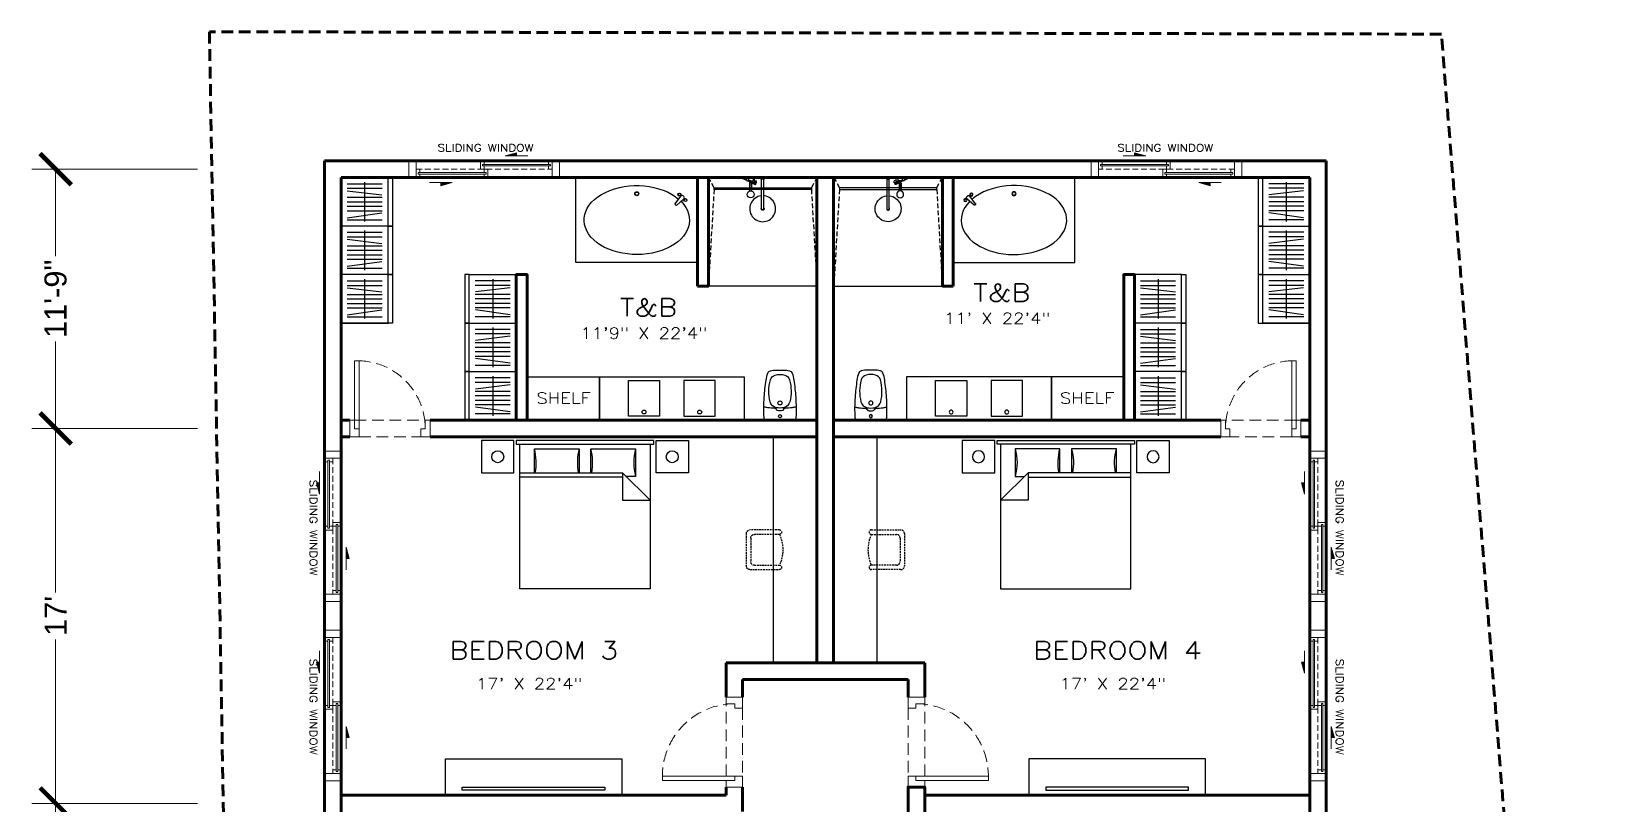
# Model space of a CAD drawing. Header units: millimetres. Extents: x 355 to 3640, y -248 to 1431.
# Drawn here: x 2777 to 3640, y 787 to 1206 of the extents above; entities that cross this region are included whole.
import ezdxf

# ---------------------------------------------------------------- set-up
doc = ezdxf.new("R2010")
doc.units = ezdxf.units.MM
doc.linetypes.add('HIDDEN', pattern=[9.525, 6.35, -3.175])
doc.linetypes.add('HIDDEN2', pattern=[4.7625, 3.175, -1.5875])
doc.layers.get('0').update_dxf_attribs({"plot": 0})
for name, color, linetype, lineweight in [('DIMENSION', 251, 'Continuous', 18), ('DOOR', 1, 'Continuous', 20), ('FLOORING', 33, 'Continuous', 13), ('PERIMETER', 4, 'Continuous', 80), ('TEXT', 9, 'Continuous', 15), ('WALL', 2, 'Continuous', 70), ('WINDOW', 153, 'Continuous', 20)]:
    doc.layers.add(name, color=color, linetype=linetype, lineweight=lineweight)
doc.layers.add('FIXTURES', color=8, linetype='Continuous')
doc.layers.add('FURNITURE', color=8, linetype='Continuous')
doc.styles.get("Standard").update_dxf_attribs({"font": 'arial.ttf'})
doc.dimstyles.new('ISO-25', dxfattribs={"dimtxt": 12, "dimasz": 17, "dimexe": 13, "dimexo": 20, "dimgap": 3.125, "dimtad": 0, "dimtoh": 1, "dimdec": 0, "dimdsep": 46, "dimlunit": 4, "dimtxsty": 'Standard', "dimblk": 'ARCHTICK', "dimcen": 2.5, "dimclrd": 256, "dimclre": 256, "dimclrt": 256, "dimadec": 0, "dimazin": 0, "dimtfac": 1, "dimtdec": 0, "dimtmove": 0, "dimatfit": 3, "dimldrblk": 'DOT', "dimfxl": 1, "dimlwd": -1, "dimlwe": -1, "dimarcsym": 0})

# ---------------------------------------------------------------- blocks, each defined once
blk = doc.blocks.new('1000mm Hinged Door')
at = {"layer": 'DOOR', "linetype": 'HIDDEN'}
for p, q in [((2.4, 4.72), (41.76, 4.72)), ((39.36, -4.28), (2.4, -4.28))]:
    blk.add_line(p, q, dxfattribs=at)
at = {"layer": 'DOOR'}
blk.add_lwpolyline([(0, 0), (2.4, 0), (2.4, 39.36), (0, 39.36)], close=True, dxfattribs=at)
for points in [[(0, 4.72), (0, 0), (2.4, 0), (2.4, -4.28), (-3.6, -4.28), (-3.6, 4.72), (0, 4.72)], [(41.76, 4.72), (41.76, 0), (39.36, 0), (39.36, -4.28), (45.36, -4.28), (45.36, 4.72), (41.76, 4.72)]]:
    blk.add_lwpolyline(points, dxfattribs=at)
at = {"layer": 'DOOR', "linetype": 'HIDDEN'}
blk.add_arc((2.4, 0), 39.36, 0, 90, dxfattribs=at)
blk = doc.blocks.new('900mm Door')
at = {"layer": 'DOOR', "linetype": 'HIDDEN'}
for p, q in [((0, 4.63), (-38.4, 4.63)), ((-2.4, -4.37), (-36, -4.37))]:
    blk.add_line(p, q, dxfattribs=at)
at = {"layer": 'DOOR'}
blk.add_lwpolyline([(-2.4, 36.99), (0, 36.99), (0, 0), (-2.4, 0)], close=True, dxfattribs=at)
for points in [[(-38.4, 4.63), (-38.4, 0), (-36, 0), (-36, -4.37), (-41, -4.37), (-41, 4.63), (-38.4, 4.63)], [(0, 4.63), (0, 0), (-2.4, 0), (-2.4, -4.37), (2.6, -4.37), (2.6, 4.63), (0, 4.63)]]:
    blk.add_lwpolyline(points, dxfattribs=at)
at = {"layer": 'DOOR', "linetype": 'HIDDEN'}
blk.add_arc((-1.4, 0), 37, 91.54872, 180, dxfattribs=at)
blk = doc.blocks.new('BATHROOM SINK')
at = {"layer": 'FIXTURES'}
for points in [[(0, 0), (0, 23.64), (78.72, 23.64), (78.72, 0)], [(15.75, 21.52), (32.75, 21.52), (32.75, 2.12), (15.75, 2.12)], [(62.97, 21.52), (45.97, 21.52), (45.97, 2.12), (62.97, 2.12)]]:
    blk.add_lwpolyline(points, close=True, dxfattribs=at)
for centre in [(24.25, 4.42), (54.47, 4.42)]:
    blk.add_circle(centre, 1.05, dxfattribs=at)
blk = doc.blocks.new('BIDET-01')
at = {"layer": 'FIXTURES'}
blk.add_line((0.018, -0.107), (-0.018, -0.107), dxfattribs=at)
for centre, radius, start, end in [((0, -2), 2, 85.4587, 94.5413), ((1.566, -0.127), 1.75, 176.8297, 184.339), ((-0.156, -0.031), 0.025, 94.5413, 176.8297), ((-0.112, -0.391), 0.25, 96.1414, 104.7575), ((0, -1.334), 1.2, 92.806, 96.6395), ((-0.024, -0.231), 0.091, 101.4455, 165.6449), ((-0.06, -0.116), 0.02, 273.5953, 338.9803), ((0, -0.35), 0.212, 78.5545, 101.4455), ((-0.018, -0.132), 0.025, 90, 158.9763), ((0, -0.196), 0.023, 90, 270), ((0, -0.046), 0.0175, 90, 270), ((0, -0.046), 0.0175, 270, 90), ((0, -0.196), 0.023, 270, 90), ((0.018, -0.132), 0.025, 21.0237, 90), ((0.06, -0.116), 0.02, 201.0197, 266.4047), ((0.024, -0.231), 0.091, 14.3551, 78.5545), ((0, -1.334), 1.2, 83.3605, 87.194), ((0.112, -0.391), 0.25, 75.2425, 83.8586), ((0.156, -0.031), 0.025, 3.1703, 85.4587), ((-1.566, -0.127), 1.75, 355.661, 3.1703), ((2.315, -0.087), 2.5, 183.9491, 188.4725), ((0.348, -0.327), 0.475, 165.6449, 196.0093), ((-0.348, -0.327), 0.475, 343.9907, 14.3551), ((-2.315, -0.087), 2.5, 351.5275, 356.0509), ((0.287, -0.389), 0.45, 188.4725, 199.0968), ((-0.1, -0.523), 0.04, 199.0968, 258.5866), ((-0.032, -0.436), 0.08, 196.0093, 254.0092), ((0, -0.325), 0.195, 254.0092, 285.9908), ((0.032, -0.436), 0.08, 285.9908, 343.9907), ((0.1, -0.523), 0.04, 281.4134, 340.9032), ((-0.287, -0.389), 0.45, 340.9032, 351.5275), ((-0.05, -0.319), 0.25, 256.4947, 264.6535), ((0, 0.78), 1.35, 266.9077, 273.0923), ((0.05, -0.319), 0.25, 275.3465, 283.5053)]:
    blk.add_arc(centre, radius, start, end, dxfattribs=at)
blk = doc.blocks.new('BAÑERA OVALADA-05')
at = {"layer": 'FIXTURES'}
for p, q in [((0, -1.5), (0, 0)), ((0, 0), (1.05, 0)), ((0.235, -0.17), (0.227, -0.179)), ((0.341, -0.258), (0.262, -0.169)), ((1.05, 0), (1.05, -1.5)), ((0.323, -0.277), (0.228, -0.205)), ((0.332, -0.276), (0.341, -0.267)), ((1.05, -1.5), (0, -1.5))]:
    blk.add_line(p, q, dxfattribs=at)
for centre, radius in [((0.279, -0.15), 0.0187), ((0.279, -0.15), 0.0163), ((0.211, -0.224), 0.0187), ((0.211, -0.224), 0.0163), ((0.2, -0.75), 0.025), ((0.2, -0.75), 0.0213)]:
    blk.add_circle(centre, radius, dxfattribs=at)
for centre, radius, start, end in [((0.24, -0.191), 0.0187, 137.1475, 238.5687), ((0.249, -0.182), 0.0187, 35.7263, 137.1475), ((0.327, -0.273), 0.00628, 227.1475, 322.8581), ((0.336, -0.263), 0.00628, 311.4369, 47.1475)]:
    blk.add_arc(centre, radius, start, end, dxfattribs=at)
at = {"layer": 'FIXTURES', "extrusion": (0, 0, -1)}
blk.add_ellipse((0.525, -0.75), major_axis=(0, 0.65), ratio=0.653846, start_param=-0.575596, end_param=5.628539, dxfattribs=at)
blk = doc.blocks.new('Handheld Shower set pl')
at = {"layer": 'FIXTURES'}
for p, q in [((255, 329), (274, 320)), ((262, 341), (280, 332)), ((274, 320), (277, 318)), ((280, 317), (277, 318)), ((288, 329), (280, 332)), ((280, 332), (283, 331)), ((280, 317), (282, 316)), ((295, 310), (282, 316)), ((308, 319), (288, 329)), ((353, 341), (289, 341)), ((289, 341), (289, 338)), ((289, 338), (308, 338)), ((295, 310), (309, 303)), ((308, 338), (308, 319)), ((308, 338), (334, 338)), ((308, 319), (308, 319)), ((308, 319), (308, 306)), ((308, 306), (309, 303)), ((309, 303), (310, 300)), ((309, 303), (309, 303)), ((310, 300), (312, 297)), ((312, 297), (315, 295)), ((315, 295), (318, 294)), ((318, 294), (321, 293)), ((321, 293), (324, 294)), ((324, 294), (327, 295)), ((327, 295), (330, 297)), ((327, 295), (327, 295)), ((327, 295), (353, 282)), ((330, 297), (332, 300)), ((332, 300), (333, 303)), ((333, 303), (334, 306)), ((334, 338), (334, 307)), ((334, 338), (353, 338)), ((334, 307), (334, 306)), ((356, 296), (334, 307)), ((350, 267), (350, 268)), ((350, 268), (351, 268)), ((350, 267), (350, 158)), ((351, 269), (352, 270)), ((351, 268), (351, 269)), ((352, 270), (353, 270)), ((353, 341), (353, 338)), ((354, 288), (353, 287)), ((353, 287), (353, 286)), ((353, 286), (353, 284)), ((353, 284), (353, 283)), ((353, 283), (353, 282)), ((353, 282), (353, 281)), ((353, 282), (353, 282)), ((353, 281), (354, 280)), ((353, 270), (353, 271)), ((353, 271), (353, 271)), ((353, 271), (353, 271)), ((353, 271), (353, 271)), ((354, 271), (353, 271)), ((353, 263), (353, 271)), ((353, 271), (353, 271)), ((353, 158), (353, 263)), ((354, 296), (356, 296)), ((354, 296), (354, 293)), ((354, 293), (359, 293)), ((355, 290), (354, 289)), ((354, 289), (354, 288)), ((355, 289), (354, 288)), ((354, 288), (354, 287)), ((354, 287), (354, 285)), ((354, 285), (354, 284)), ((354, 284), (355, 284)), ((354, 283), (354, 284)), ((354, 283), (354, 284)), ((354, 283), (354, 283)), ((354, 283), (354, 283)), ((354, 282), (354, 283)), ((354, 283), (354, 282)), ((354, 281), (354, 282)), ((354, 280), (354, 282)), ((354, 282), (354, 282)), ((354, 282), (354, 281)), ((354, 280), (355, 281)), ((354, 280), (354, 280)), ((354, 279), (354, 280)), ((354, 279), (354, 280)), ((354, 280), (354, 280)), ((354, 279), (354, 279)), ((354, 279), (354, 278)), ((354, 278), (354, 278)), ((354, 274), (354, 278)), ((354, 271), (354, 274)), ((354, 274), (354, 274)), ((354, 271), (354, 271)), ((354, 271), (354, 271)), ((354, 271), (354, 271)), ((354, 271), (354, 271)), ((354, 271), (355, 271)), ((354, 271), (354, 271)), ((354, 271), (354, 271)), ((354, 271), (354, 271)), ((354, 271), (354, 271)), ((354, 271), (354, 271)), ((354, 271), (354, 271)), ((354, 271), (354, 271)), ((354, 271), (354, 271)), ((354, 271), (354, 271)), ((356, 291), (355, 290)), ((356, 290), (355, 289)), ((355, 285), (356, 285)), ((355, 284), (355, 285)), ((355, 281), (356, 281)), ((355, 271), (355, 271)), ((355, 271), (356, 271)), ((355, 271), (355, 271)), ((355, 271), (355, 271)), ((355, 271), (355, 271)), ((355, 271), (355, 271)), ((356, 296), (391, 296)), ((357, 292), (356, 291)), ((357, 291), (356, 290)), ((356, 285), (357, 285)), ((356, 281), (357, 281)), ((356, 271), (356, 271)), ((356, 271), (356, 271)), ((356, 271), (356, 271)), ((356, 271), (356, 271)), ((356, 271), (356, 271)), ((357, 271), (356, 271)), ((358, 293), (357, 292)), ((358, 292), (357, 291)), ((357, 291), (357, 291)), ((357, 285), (358, 286)), ((357, 281), (357, 282)), ((357, 282), (358, 282)), ((369, 271), (357, 271)), ((357, 271), (357, 271)), ((357, 271), (357, 271)), ((359, 293), (358, 293)), ((360, 293), (358, 292)), ((358, 286), (359, 286)), ((358, 282), (360, 282)), ((360, 294), (359, 293)), ((359, 293), (359, 293)), ((359, 286), (360, 286)), ((362, 294), (360, 294)), ((361, 293), (360, 293)), ((360, 286), (361, 286)), ((360, 282), (361, 282)), ((362, 293), (361, 293)), ((361, 286), (362, 286)), ((361, 282), (362, 282)), ((363, 294), (362, 294)), ((363, 293), (362, 293)), ((362, 286), (364, 286)), ((362, 282), (363, 282)), ((363, 293), (363, 297)), ((364, 294), (363, 294)), ((364, 293), (363, 293)), ((364, 282), (363, 282)), ((366, 294), (364, 294)), ((365, 293), (364, 293)), ((364, 286), (365, 286)), ((364, 282), (365, 282)), ((367, 293), (365, 293)), ((365, 286), (366, 286)), ((365, 282), (367, 282)), ((367, 293), (366, 294)), ((366, 286), (367, 286)), ((368, 293), (367, 293)), ((367, 293), (373, 293)), ((367, 293), (367, 293)), ((368, 292), (367, 293)), ((367, 286), (368, 286)), ((367, 282), (368, 282)), ((369, 292), (368, 293)), ((369, 291), (368, 292)), ((368, 286), (369, 285)), ((368, 282), (369, 282)), ((370, 291), (369, 292)), ((370, 291), (369, 291)), ((369, 285), (370, 285)), ((369, 282), (370, 281)), ((370, 271), (369, 271)), ((369, 271), (369, 271)), ((371, 290), (370, 291)), ((370, 290), (370, 291)), ((371, 289), (370, 290)), ((370, 285), (371, 285)), ((370, 281), (370, 281)), ((370, 281), (371, 281)), ((370, 271), (370, 271)), ((370, 271), (370, 271)), ((370, 271), (371, 271)), ((370, 271), (370, 271)), ((370, 271), (370, 271)), ((370, 271), (370, 271)), ((372, 289), (371, 290)), ((372, 288), (371, 289)), ((371, 285), (371, 284)), ((371, 284), (372, 284)), ((371, 281), (372, 280)), ((371, 271), (371, 271)), ((371, 271), (371, 271)), ((371, 271), (371, 271)), ((371, 271), (371, 271)), ((371, 271), (372, 271)), ((371, 271), (371, 271)), ((373, 288), (372, 289)), ((372, 288), (372, 289)), ((372, 289), (372, 289)), ((373, 288), (372, 288)), ((372, 287), (372, 288)), ((372, 285), (372, 287)), ((373, 284), (372, 285)), ((372, 284), (372, 283)), ((372, 283), (372, 283)), ((372, 283), (373, 283)), ((372, 283), (372, 282)), ((372, 281), (372, 282)), ((372, 282), (372, 282)), ((373, 282), (372, 281)), ((372, 282), (372, 282)), ((372, 282), (373, 282)), ((372, 282), (372, 281)), ((372, 281), (372, 281)), ((372, 279), (373, 280)), ((372, 280), (372, 280)), ((372, 280), (372, 279)), ((373, 279), (372, 279)), ((372, 279), (372, 279)), ((372, 279), (372, 279)), ((372, 278), (373, 278)), ((372, 277), (372, 278)), ((372, 274), (373, 274)), ((372, 271), (372, 271)), ((372, 271), (372, 271)), ((372, 271), (372, 271)), ((372, 271), (372, 271)), ((372, 271), (372, 271)), ((372, 271), (373, 271)), ((372, 271), (372, 271)), ((372, 271), (372, 271)), ((372, 271), (372, 271)), ((372, 271), (373, 271)), ((372, 271), (373, 271)), ((373, 288), (373, 293)), ((373, 287), (373, 288)), ((373, 288), (373, 288)), ((373, 286), (373, 287)), ((373, 284), (373, 286)), ((373, 283), (373, 284)), ((373, 283), (373, 284)), ((373, 282), (373, 283)), ((373, 283), (373, 282)), ((373, 281), (373, 282)), ((373, 282), (373, 280)), ((373, 280), (373, 281)), ((373, 280), (373, 279)), ((373, 278), (373, 279)), ((373, 274), (373, 278)), ((373, 274), (373, 271)), ((373, 271), (373, 271)), ((373, 271), (373, 271)), ((373, 271), (373, 271)), ((373, 271), (373, 271)), ((373, 271), (373, 271)), ((373, 271), (373, 271)), ((373, 271), (373, 271)), ((373, 271), (373, 158)), ((373, 271), (373, 271)), ((373, 271), (373, 271)), ((373, 271), (373, 271)), ((373, 271), (373, 270)), ((373, 271), (376, 271)), ((373, 271), (373, 271)), ((373, 270), (374, 270)), ((374, 270), (375, 269)), ((375, 269), (375, 268)), ((375, 268), (376, 268)), ((376, 271), (391, 271)), ((376, 271), (423, 249)), ((376, 268), (376, 267)), ((376, 267), (376, 158)), ((380, 341), (430, 341)), ((380, 340), (380, 336)), ((380, 336), (430, 336)), ((382, 335), (429, 335)), ((392, 296), (392, 279)), ((392, 296), (392, 279)), ((392, 296), (392, 271)), ((392, 296), (392, 296)), ((392, 279), (392, 279)), ((392, 279), (392, 278)), ((392, 279), (392, 279)), ((392, 279), (392, 278)), ((392, 279), (392, 279)), ((392, 279), (392, 279)), ((392, 272), (392, 279)), ((392, 272), (392, 278)), ((392, 271), (392, 272)), ((392, 272), (392, 272)), ((392, 272), (392, 272)), ((392, 272), (392, 272)), ((392, 272), (392, 272)), ((392, 272), (392, 272)), ((392, 272), (392, 272)), ((392, 272), (392, 272)), ((392, 272), (392, 272)), ((392, 272), (392, 272)), ((392, 272), (392, 272)), ((393, 271), (392, 271)), ((393, 296), (396, 296)), ((393, 271), (393, 271)), ((393, 271), (393, 271)), ((393, 271), (393, 271)), ((393, 271), (393, 271)), ((393, 271), (393, 271)), ((393, 271), (393, 271)), ((393, 271), (393, 271)), ((393, 271), (393, 271)), ((393, 271), (393, 271)), ((393, 271), (393, 271)), ((393, 271), (393, 271)), ((393, 271), (393, 271)), ((393, 271), (393, 271)), ((393, 271), (393, 271)), ((393, 271), (393, 271)), ((393, 271), (393, 271)), ((393, 271), (409, 271)), ((396, 335), (396, 296)), ((396, 284), (396, 296)), ((396, 283), (396, 284)), ((396, 281), (396, 283)), ((396, 280), (396, 281)), ((397, 279), (396, 280)), ((397, 278), (397, 279)), ((398, 277), (397, 278)), ((399, 276), (398, 277)), ((400, 276), (399, 276)), ((401, 275), (400, 276)), ((402, 275), (401, 275)), ((403, 274), (402, 275)), ((405, 274), (403, 274)), ((406, 274), (405, 274)), ((407, 274), (406, 274)), ((408, 275), (407, 274)), ((409, 275), (408, 275)), ((410, 276), (409, 275)), ((409, 271), (417, 271)), ((409, 271), (429, 261)), ((411, 276), (410, 276)), ((412, 277), (411, 276)), ((413, 278), (412, 277)), ((414, 280), (413, 279)), ((413, 279), (413, 278)), ((415, 283), (414, 281)), ((414, 281), (414, 280)), ((415, 296), (415, 335)), ((415, 296), (417, 296)), ((415, 296), (415, 284)), ((415, 284), (415, 283)), ((417, 271), (418, 271)), ((417, 271), (417, 271)), ((417, 271), (417, 271)), ((417, 271), (417, 271)), ((417, 271), (417, 271)), ((417, 271), (417, 271)), ((417, 271), (417, 271)), ((417, 271), (417, 271)), ((418, 296), (418, 279)), ((418, 296), (418, 279)), ((418, 296), (419, 296)), ((418, 272), (418, 279)), ((418, 272), (418, 278)), ((418, 271), (418, 272)), ((418, 272), (418, 272)), ((418, 272), (418, 272)), ((418, 272), (418, 272)), ((418, 272), (418, 272)), ((418, 272), (418, 272)), ((418, 272), (418, 272)), ((418, 272), (418, 272)), ((418, 272), (418, 272)), ((418, 272), (418, 272)), ((418, 272), (419, 272)), ((418, 271), (418, 271)), ((418, 271), (418, 271)), ((418, 271), (418, 271)), ((418, 271), (418, 271)), ((418, 271), (418, 271)), ((419, 296), (443, 296)), ((419, 296), (419, 271)), ((419, 271), (443, 271)), ((423, 249), (428, 248)), ((428, 248), (431, 250)), ((433, 258), (429, 261)), ((431, 340), (431, 336)), ((431, 250), (433, 252)), ((433, 255), (433, 258)), ((433, 252), (433, 255)), ((444, 272), (444, 295)), ((460, 341), (460, 331)), ((592, 341), (460, 341)), ((460, 331), (506, 331)), ((506, 331), (506, 331)), ((506, 331), (506, 331)), ((506, 331), (506, 331)), ((506, 330), (506, 331)), ((506, 331), (546, 331)), ((507, 330), (506, 330)), ((506, 330), (506, 330)), ((507, 330), (507, 330)), ((507, 330), (507, 330)), ((507, 330), (507, 330)), ((507, 329), (507, 330)), ((507, 320), (507, 329)), ((507, 329), (544, 329)), ((544, 329), (507, 329)), ((507, 329), (507, 329)), ((511, 320), (507, 320)), ((511, 94), (511, 320)), ((539, 320), (511, 320)), ((539, 94), (539, 320)), ((544, 320), (539, 320)), ((544, 330), (544, 329)), ((545, 330), (544, 330)), ((544, 329), (544, 320)), ((544, 329), (544, 329)), ((545, 331), (545, 330)), ((545, 331), (545, 331)), ((546, 331), (545, 331)), ((545, 330), (545, 330)), ((545, 330), (545, 330)), ((545, 330), (545, 330)), ((545, 330), (545, 330)), ((546, 331), (592, 331)), ((546, 331), (546, 331)), ((592, 331), (592, 341)), ((375, 10), (365, -11)), ((388, 28), (375, 10)), ((403, 46), (388, 28)), ((421, 60), (403, 46)), ((440, 73), (421, 60)), ((461, 83), (440, 73)), ((482, 90), (461, 83)), ((505, 94), (482, 90)), ((511, 94), (505, 94)), ((511, -66), (511, 94)), ((551, 93), (539, 94)), ((539, -66), (539, 94)), ((573, 89), (551, 93)), ((595, 81), (573, 89)), ((615, 70), (595, 81)), ((634, 57), (615, 70)), ((651, 42), (634, 57)), ((666, 25), (651, 42)), ((678, 6), (666, 25)), ((688, -15), (678, 6)), ((352, -55), (350, -78)), ((350, -78), (352, -100)), ((357, -32), (352, -55)), ((352, -100), (356, -123)), ((356, -123), (363, -145)), ((365, -11), (357, -32)), ((363, -145), (373, -165)), ((373, -165), (385, -185)), ((385, -185), (400, -202)), ((400, -202), (417, -217)), ((506, -80), (507, -75)), ((507, -85), (506, -80)), ((507, -75), (509, -70)), ((509, -89), (507, -85)), ((509, -70), (511, -66)), ((512, -93), (509, -89)), ((511, -80), (511, -66)), ((511, -80), (512, -83)), ((512, -83), (513, -87)), ((516, -97), (512, -93)), ((513, -87), (516, -90)), ((516, -90), (518, -92)), ((520, -98), (516, -97)), ((518, -92), (522, -93)), ((525, -99), (520, -98)), ((522, -93), (525, -94)), ((525, -94), (529, -93)), ((530, -98), (525, -99)), ((529, -93), (532, -92)), ((535, -97), (530, -98)), ((532, -92), (535, -90)), ((535, -90), (538, -87)), ((539, -93), (535, -97)), ((538, -87), (539, -83)), ((539, -66), (542, -70)), ((539, -80), (539, -66)), ((539, -83), (539, -80)), ((542, -89), (539, -93)), ((542, -70), (544, -75)), ((544, -85), (542, -89)), ((544, -75), (545, -80)), ((545, -80), (544, -85)), ((630, -220), (647, -205)), ((647, -205), (663, -188)), ((663, -188), (676, -169)), ((676, -169), (686, -149)), ((686, -149), (694, -127)), ((695, -37), (688, -15)), ((694, -127), (699, -105)), ((699, -59), (695, -37)), ((700, -82), (699, -59)), ((699, -105), (700, -82)), ((417, -217), (436, -230)), ((436, -230), (456, -241)), ((456, -241), (478, -248)), ((478, -248), (500, -253)), ((500, -253), (523, -255)), ((523, -255), (546, -254)), ((546, -254), (568, -250)), ((568, -250), (590, -242)), ((590, -242), (611, -233)), ((611, -233), (630, -220))]:
    blk.add_line(p, q, dxfattribs=at)
blk.add_lwpolyline([(255, 329), (254, 330), (253, 330), (253, 331), (252, 331), (252, 332), (252, 332), (252, 332), (252, 332), (252, 333), (252, 333), (251, 333), (251, 334), (251, 334), (251, 334), (251, 335), (251, 335), (251, 336), (251, 336), (251, 336), (251, 337), (251, 337), (252, 337), (252, 338), (252, 338), (252, 338), (252, 339), (252, 339), (253, 339), (253, 339), (253, 340), (253, 340), (254, 340), (254, 340), (254, 341), (255, 341), (255, 341), (255, 341), (256, 341), (256, 341), (256, 342), (256, 342), (256, 342), (256, 342), (257, 342), (257, 342), (257, 342), (257, 342), (258, 342), (258, 342), (259, 342), (259, 342), (260, 341), (260, 341), (261, 341), (262, 341), (262, 341)], dxfattribs=at)
blk.add_circle((363, 113), 46.6, dxfattribs=at)
for centre, radius, start, end in [((380, 340), 0.344, 86.4523, 162.0345), ((380, 337), 0.344, 197.9655, 273.5477), ((382, 336), 1.16, 189.8715, 268.521), ((391, 296), 0.512, 11.477, 75.5526), ((391, 272), 0.512, 284.4474, 348.523), ((394, 294), 1.97, 102.3058, 144.97), ((417, 294), 1.97, 35.03, 77.6942), ((419, 296), 0.512, 104.4474, 168.523), ((419, 272), 0.512, 191.477, 255.5526), ((429, 336), 1.16, 271.479, 350.1285), ((430, 340), 0.344, 17.9655, 93.5477), ((430, 337), 0.344, 266.4523, 342.0345), ((443, 295), 1.08, 2.6678, 69.8908), ((443, 272), 1.08, 290.1092, 357.3322)]:
    blk.add_arc(centre, radius, start, end, dxfattribs=at)
blk = doc.blocks.new('3-DOOR WARDROBE')
at = {"layer": 'FURNITURE'}
for p, q in [((25.56, -79.2), (25.56, 0)), ((3.25, -3.41), (22.31, -3.41)), ((3.25, -5.86), (22.31, -5.86)), ((3.32, -7.16), (22.24, -9.45)), ((12.78, -2.45), (12.78, -23.95)), ((3.25, -10.75), (22.31, -10.75)), ((3.25, -13.2), (22.31, -13.2)), ((3.25, -15.65), (22.31, -15.65)), ((3.25, -18.1), (22.31, -18.1)), ((3.25, -22.99), (22.31, -22.99)), ((3.34, -21.85), (22.22, -19.23)), ((25.56, -26.4), (0, -26.4)), ((3.25, -29.81), (22.31, -29.81)), ((3.25, -32.26), (22.31, -32.26)), ((3.32, -33.56), (22.24, -35.85)), ((12.78, -28.85), (12.78, -50.35)), ((3.25, -37.15), (22.31, -37.15)), ((3.25, -39.6), (22.31, -39.6)), ((3.25, -42.05), (22.31, -42.05)), ((3.25, -44.5), (22.31, -44.5)), ((3.25, -49.39), (22.31, -49.39)), ((3.34, -48.25), (22.22, -45.63)), ((25.56, -52.8), (0, -52.8)), ((3.25, -56.21), (22.31, -56.21)), ((3.25, -58.66), (22.31, -58.66)), ((3.32, -59.96), (22.24, -62.25)), ((12.78, -55.25), (12.78, -76.75)), ((3.25, -63.55), (22.31, -63.55)), ((3.25, -66), (22.31, -66)), ((3.25, -68.45), (22.31, -68.45)), ((3.25, -70.9), (22.31, -70.9)), ((3.25, -75.79), (22.31, -75.79)), ((3.34, -74.65), (22.22, -72.03)), ((25.56, -79.2), (0, -79.2))]:
    blk.add_line(p, q, dxfattribs=at)
blk.add_lwpolyline([(25.56, 0), (0, 0), (0, -79.2), (25.56, -79.2)], close=True, dxfattribs=at)
for points in [[(25.56, 0), (27.96, 0), (27.96, -26.4), (25.56, -26.4), (25.56, 0)], [(25.56, -26.4), (27.96, -26.4), (27.96, -52.8), (25.56, -52.8), (25.56, -26.4)], [(25.56, -52.8), (27.96, -52.8), (27.96, -79.2), (25.56, -79.2), (25.56, -52.8)]]:
    blk.add_lwpolyline(points, dxfattribs=at)
for p in [(25.56, -26.4), (25.56, -52.8), (25.56, -79.2)]:
    blk.add_point(p, dxfattribs=at)
blk = doc.blocks.new('CAMA QUEEN-01')
at = {"layer": 'FURNITURE'}
for p, q in [((0.95, 0), (-0.95, 0)), ((-0.95, 0), (-0.95, -0.05)), ((0.95, -0.05), (0.95, 0)), ((-0.95, -0.05), (0.95, -0.05)), ((-0.9, -2.05), (-0.9, -0.05)), ((-0.9, -0.05), (0.6, -0.05)), ((-0.9, -0.05), (0.9, -0.05)), ((-0.7, -0.116), (-0.08, -0.116)), ((-0.7, -0.446), (-0.7, -0.116)), ((-0.08, -0.116), (-0.08, -0.446)), ((0.08, -0.116), (0.7, -0.116)), ((0.08, -0.446), (0.08, -0.116)), ((0.7, -0.116), (0.7, -0.496)), ((0.9, -0.05), (0.9, -2.05)), ((-0.9, -0.446), (0.52, -0.446)), ((0.52, -0.506), (-0.9, -0.506)), ((0.9, -0.826), (0.52, -0.446)), ((0.52, -0.446), (0.52, -0.826)), ((0.7, -0.496), (0.57, -0.496)), ((0.52, -0.826), (0.9, -0.826)), ((0.9, -2.05), (-0.9, -2.05))]:
    blk.add_line(p, q, dxfattribs=at)
for points in [[(-0.982, 0), (-1.43, 0), (-1.43, -0.448), (-0.982, -0.448)], [(0.982, 0), (1.43, 0), (1.43, -0.448), (0.982, -0.448)]]:
    blk.add_lwpolyline(points, close=True, dxfattribs=at)
for centre in [(-1.206, -0.224), (1.206, -0.224)]:
    blk.add_circle(centre, 0.0832, dxfattribs=at)
for centre, start, end in [((-1.389, -0.306), 348.7047, 15.4154), ((0.609, -0.306), 164.5846, 191.2953), ((-0.609, -0.306), 348.7047, 15.4154), ((1.389, -0.306), 164.5846, 195.4155)]:
    blk.add_arc(centre, 0.715, start, end, dxfattribs=at)
blk = doc.blocks.new('SINGLE CHAIR')
at = {"layer": 'FURNITURE', "linetype": 'HIDDEN2', "ltscale": 0.3}
for points in [[(-18, 10.8), (-2, 10.8, -0.414214), (0, 8.8), (0, -8.8, -0.414214), (-2, -10.8), (-18, -10.8)], [(-18, 8.4), (-4.4, 8.4, -0.414214), (-2.4, 6.4), (-2.4, -6.4, -0.414214), (-4.4, -8.4), (-18, -8.4)]]:
    blk.add_lwpolyline(points, format="xyb", dxfattribs=at)
for centre, radius, start, end in [((-18, 9.6), 1.2, 90, 270), ((0.28, 0), 20.12, 155.31964, 204.68036), ((-18, -9.6), 1.2, 90, 270)]:
    blk.add_arc(centre, radius, start, end, dxfattribs=at)
blk = doc.blocks.new('_ArchTick')
at = {"color": 0, "linetype": 'ByBlock', "const_width": 0.15}
blk.add_lwpolyline([(-0.5, -0.5), (0.5, 0.5)], dxfattribs=at)
blk = doc.blocks.new('*D74')
at = {"layer": 'DIMENSION', "transparency": 16777216}
for p, q in [((2866.92, 786.77), (2776.77, 786.77)), ((2789.77, 786.77), (2789.77, 761.94)), ((2789.77, 699.05), (2789.77, 723.88)), ((2867.55, 699.05), (2776.77, 699.05))]:
    blk.add_line(p, q, dxfattribs=at)
at = {"layer": 'DIMENSION', "transparency": 16777216, "xscale": 17, "yscale": 17, "zscale": 17}
for p, rotation in [((2789.77, 786.77), 90), ((2789.77, 699.05), 270)]:
    blk.add_blockref('_ArchTick', p, dxfattribs=dict(at, rotation=rotation))
at = {"layer": 'DIMENSION', "transparency": 16777216, "insert": (2789.77, 742.91), "char_height": 12, "attachment_point": 5, "rotation": 90}
blk.add_mtext('7\'-4"', dxfattribs=at)
blk = doc.blocks.new('_Dot')
at = {"color": 0, "linetype": 'ByBlock', "lineweight": -2}
blk.add_line((-0.5, 0), (-1, 0), dxfattribs=at)
at = {"color": 0, "linetype": 'ByBlock', "const_width": 0.5}
blk.add_lwpolyline([(-0.25, 0, 1), (0.25, 0, 1)], format="xyb", close=True, dxfattribs=at)
blk = doc.blocks.new('*D75')
at = {"layer": 'DIMENSION', "transparency": 16777216}
for p, q in [((2866.92, 990.68), (2776.77, 990.68)), ((2789.77, 990.68), (2789.77, 901.47)), ((2789.77, 786.77), (2789.77, 875.98)), ((2866.92, 786.77), (2776.77, 786.77))]:
    blk.add_line(p, q, dxfattribs=at)
at = {"layer": 'DIMENSION', "transparency": 16777216, "xscale": 17, "yscale": 17, "zscale": 17}
for p, rotation in [((2789.77, 990.68), 90), ((2789.77, 786.77), 270)]:
    blk.add_blockref('_ArchTick', p, dxfattribs=dict(at, rotation=rotation))
at = {"layer": 'DIMENSION', "transparency": 16777216, "insert": (2789.77, 888.72), "char_height": 12, "attachment_point": 5, "rotation": 90}
blk.add_mtext("17'", dxfattribs=at)
blk = doc.blocks.new('*D76')
at = {"layer": 'DIMENSION', "transparency": 16777216}
for p, q in [((2866.92, 1131.68), (2776.77, 1131.68)), ((2789.77, 1131.68), (2789.77, 1084.35)), ((2789.77, 990.68), (2789.77, 1038.01)), ((2866.92, 990.68), (2776.77, 990.68))]:
    blk.add_line(p, q, dxfattribs=at)
at = {"layer": 'DIMENSION', "transparency": 16777216, "xscale": 17, "yscale": 17, "zscale": 17}
for p, rotation in [((2789.77, 1131.68), 90), ((2789.77, 990.68), 270)]:
    blk.add_blockref('_ArchTick', p, dxfattribs=dict(at, rotation=rotation))
at = {"layer": 'DIMENSION', "transparency": 16777216, "insert": (2789.77, 1061.18), "char_height": 12, "attachment_point": 5, "rotation": 90}
blk.add_mtext('11\'-9"', dxfattribs=at)
blk = doc.blocks.new('1m x 1m Sliding Window')
at = {"layer": 'WINDOW'}
h = blk.add_hatch(color=256, dxfattribs=at)
h.dxf.hatch_style = 1
h.paths.add_polyline_path([(58.42, 11.74), (58.42, 13.46), (52.27, 11.74)])
h = blk.add_hatch(color=256, dxfattribs=at)
h.dxf.hatch_style = 1
h.paths.add_polyline_path([(17.28, -2.74), (17.28, -4.46), (23.43, -2.74)])
at = {"layer": 'WINDOW', "linetype": 'HIDDEN2'}
blk.add_line((3.94, 4.5), (77.91, 4.5), dxfattribs=at)
at = {"layer": 'WINDOW'}
for points in [[(0, 9), (3.94, 9), (3.94, 0), (0, 0)], [(3.94, 9), (77.91, 9), (77.91, 0), (3.94, 0)], [(77.91, 9), (81.85, 9), (81.85, 0), (77.91, 0)], [(4.94, 1.85), (4.94, 2.65), (41.93, 2.65), (41.93, 1.85)], [(39.93, 6.35), (39.93, 7.15), (76.91, 7.15), (76.91, 6.35)]]:
    blk.add_lwpolyline(points, close=True, dxfattribs=at)
for points in [[(38.93, 9), (38.93, 4.5), (40.93, 4.5), (40.93, 6.35), (39.93, 6.35), (39.93, 7.15), (40.93, 7.15), (40.93, 9), (38.93, 9)], [(64.57, 11.74), (52.27, 11.74), (58.42, 13.46), (58.42, 11.74)], [(77.91, 9), (77.91, 4.5), (75.91, 4.5), (75.91, 6.35), (76.91, 6.35), (76.91, 7.15), (75.91, 7.15), (75.91, 9), (77.91, 9)], [(3.94, 4.5), (3.94, 0), (5.94, 0), (5.94, 1.85), (4.94, 1.85), (4.94, 2.65), (5.94, 2.65), (5.94, 4.5), (3.94, 4.5)], [(42.93, 4.5), (42.93, 0), (40.93, 0), (40.93, 1.85), (41.93, 1.85), (41.93, 2.65), (40.93, 2.65), (40.93, 4.5), (42.93, 4.5)], [(11.13, -2.74), (23.43, -2.74), (17.28, -4.46), (17.28, -2.74)]]:
    blk.add_lwpolyline(points, dxfattribs=at)

msp = doc.modelspace()

# ---------------------------------------------------------------- linework, layer by layer
at = {"layer": 'FIXTURES', "linetype": 'HIDDEN2', "ltscale": 0.8}
for p, q in [((3147.87, 1121.62), (3144.81, 1127.18)), ((3203.85, 1127.18), (3200.8, 1121.62)), ((3213.01, 1127.18), (3216.06, 1121.62)), ((3268.99, 1121.62), (3272.05, 1127.18)), ((3147.87, 1120.65), (3144.81, 1068.14)), ((3200.8, 1120.65), (3203.85, 1068.14)), ((3216.06, 1120.65), (3213.01, 1068.14)), ((3268.99, 1120.65), (3272.05, 1068.14))]:
    msp.add_line(p, q, dxfattribs=at)
at = {"layer": 'FIXTURES'}
for points in [[(3203.85, 1127.18), (3203.85, 1068.14), (3144.81, 1068.14), (3144.81, 1127.18)], [(3213.01, 1127.18), (3213.01, 1068.14), (3272.05, 1068.14), (3272.05, 1127.18)], [(3147.87, 1121.62), (3200.8, 1121.62), (3200.8, 1120.65), (3147.87, 1120.65)], [(3268.99, 1121.62), (3216.06, 1121.62), (3216.06, 1120.65), (3268.99, 1120.65)]]:
    msp.add_lwpolyline(points, close=True, dxfattribs=at)
for points in [[(3085.54, 1018.82), (3085.54, 995.18), (3046.18, 995.18), (3046.18, 1018.82), (3085.54, 1018.82)], [(3331.32, 1018.82), (3331.32, 995.18), (3370.68, 995.18), (3370.68, 1018.82), (3331.32, 1018.82)]]:
    msp.add_lwpolyline(points, dxfattribs=at)
at = {"layer": 'FLOORING'}
msp.add_line((3471.84, 1127.18), (2945.02, 1127.18), dxfattribs=at)
at = {"layer": 'FURNITURE'}
for points in [[(3180.21, 986.18), (3203.85, 986.18), (3203.85, 863.18), (3180.21, 863.18)], [(3236.65, 986.18), (3213.01, 986.18), (3213.01, 863.18), (3236.65, 863.18)], [(3001.72, 791.27), (3001.72, 810.95), (3037.72, 810.95), (3073.72, 810.95), (3097.72, 810.95), (3097.72, 791.27)], [(3415.14, 791.27), (3415.14, 810.95), (3379.14, 810.95), (3343.14, 810.95), (3319.14, 810.95), (3319.14, 791.27)], [(3088.49, 793.97), (3010.96, 793.97), (3010.96, 795.48), (3088.49, 795.48)], [(3328.37, 793.97), (3405.9, 793.97), (3405.9, 795.48), (3328.37, 795.48)]]:
    msp.add_lwpolyline(points, close=True, dxfattribs=at)
at = {"layer": 'PERIMETER', "color": 252, "linetype": 'HIDDEN'}
msp.add_lwpolyline([(2873.39, 1206.47), (2895.11, -0.1), (3640.21, -0.1), (3543.48, 1205.18)], close=True, dxfattribs=at)
at = {"layer": 'WALL'}
for p, q in [((2936.02, 995.18), (2936.02, 1136.18)), ((2936.02, 1136.18), (3480.84, 1136.18)), ((3480.84, 1136.18), (3480.84, 995.18)), ((2945.02, 995.18), (2945.02, 1127.18)), ((2945.02, 1127.18), (3471.84, 1127.18)), ((3203.85, 1127.18), (3203.85, 863.18)), ((3212.85, 1127.18), (3212.85, 863.18)), ((3471.84, 1127.18), (3471.84, 995.18)), ((2936.02, 791.27), (2936.02, 995.18)), ((2945.02, 791.27), (2945.02, 995.18)), ((2949.78, 995.18), (2945.02, 995.18)), ((3203.85, 995.18), (2993.38, 995.18)), ((3423.48, 995.18), (3212.85, 995.18)), ((3471.84, 995.18), (3467.08, 995.18)), ((3471.84, 995.18), (3471.84, 791.27)), ((3480.84, 995.18), (3480.84, 791.27)), ((2949.78, 986.18), (2945.02, 986.18)), ((3203.85, 986.18), (2993.38, 986.18)), ((3423.48, 986.18), (3212.85, 986.18)), ((3471.84, 986.18), (3467.08, 986.18)), ((3262.43, 863.18), (3154.43, 863.18)), ((3154.43, 863.18), (3154.43, 844.55)), ((3262.43, 844.55), (3262.43, 863.18)), ((3253.43, 854.18), (3163.43, 854.18)), ((3163.43, 854.18), (3163.43, 844.55)), ((3253.43, 844.55), (3253.43, 854.18)), ((3154.43, 795.59), (3154.43, 791.27)), ((3163.43, 795.59), (3163.43, 782.27)), ((2936.02, 791.27), (2936.02, 326.9)), ((3154.43, 791.27), (2945.02, 791.27)), ((2945.02, 791.27), (2945.02, 335.9)), ((3471.84, 791.27), (3262.43, 791.27)), ((3471.84, 791.27), (3471.84, 695.27)), ((3480.84, 791.27), (3480.84, 695.27))]:
    msp.add_line(p, q, dxfattribs=at)
for points in [[(3138.93, 1068.14), (3138.93, 1127.18), (3144.81, 1127.18), (3144.81, 1068.14)], [(3277.93, 1068.14), (3277.93, 1127.18), (3272.05, 1127.18), (3272.05, 1068.14)], [(3040.3, 995.18), (3040.3, 1074.38), (3046.18, 1074.38), (3046.18, 995.18)], [(3370.68, 995.18), (3370.68, 1074.38), (3376.56, 1074.38), (3376.56, 995.18)]]:
    msp.add_lwpolyline(points, close=True, dxfattribs=at)
msp.add_lwpolyline([(3253.43, 691), (3253.43, 795.59), (3262.43, 795.59), (3262.43, 700), (3267.19, 700)], dxfattribs=at)

# ---------------------------------------------------------------- block references
at = {"layer": 'DOOR', "xscale": -1}
msp.add_blockref('900mm Door', (2952.38, 990.55), dxfattribs=at)
at = {"layer": 'DOOR'}
msp.add_blockref('900mm Door', (3464.48, 990.55), dxfattribs=at)
at = {"layer": 'DOOR', "rotation": 90.00000000000001}
msp.add_blockref('1000mm Hinged Door', (3159.15, 799.19), dxfattribs=at)
at = {"layer": 'DOOR', "xscale": -1, "rotation": 270}
msp.add_blockref('1000mm Hinged Door', (3257.71, 799.19), dxfattribs=at)
at = {"layer": 'FIXTURES'}
for name, p in [('3-DOOR WARDROBE', (2945.02, 1127.18)), ('3-DOOR WARDROBE', (3376.56, 1074.38)), ('BATHROOM SINK', (3085.54, 995.18))]:
    msp.add_blockref(name, p, dxfattribs=at)
for name, p, xscale, yscale, zscale, rotation in [('BAÑERA OVALADA-05', (3138.93, 1127.18), 44.10399999999996, 44.10399999999996, 44.10399999999996, 270), ('BAÑERA OVALADA-05', (3277.93, 1127.18), -44.10399999999996, 44.10399999999996, 44.10399999999996, 90), ('BIDET-01', (3183.72, 995.18), -47.80341308818733, 47.80341308818733, 47.80341308818733, 180), ('BIDET-01', (3233.14, 995.18), 47.80341308818733, 47.80341308818733, 47.80341308818733, 180)]:
    msp.add_blockref(name, p, dxfattribs=dict(at, xscale=xscale, yscale=yscale, zscale=zscale, rotation=rotation))
at = {"layer": 'FIXTURES', "yscale": 0.04032907193681998, "zscale": 0.04032907193681998}
for p, xscale in [((3153.13, 1113.43), 0.04032907193681998), ((3263.74, 1113.43), -0.04032907193681998)]:
    msp.add_blockref('Handheld Shower set pl', p, dxfattribs=dict(at, xscale=xscale))
at = {"layer": 'FIXTURES', "xscale": -1}
for name, p in [('3-DOOR WARDROBE', (3471.84, 1127.18)), ('3-DOOR WARDROBE', (3040.3, 1074.38)), ('BATHROOM SINK', (3331.32, 995.18))]:
    msp.add_blockref(name, p, dxfattribs=at)
at = {"layer": 'FURNITURE', "yscale": 39.35999999998729, "zscale": 39.35999999998729}
for p, xscale in [((3077.68, 984.14), 39.35999999998729), ((3339.18, 984.14), -39.35999999998729)]:
    msp.add_blockref('CAMA QUEEN-01', p, dxfattribs=dict(at, xscale=xscale))
at = {"layer": 'FURNITURE', "xscale": -1}
msp.add_blockref('SINGLE CHAIR', (3165.42, 924.68), dxfattribs=at)
at = {"layer": 'FURNITURE'}
msp.add_blockref('SINGLE CHAIR', (3251.44, 924.68), dxfattribs=at)
at = {"layer": 'WINDOW'}
msp.add_blockref('1m x 1m Sliding Window', (2981.95, 1127.18), dxfattribs=at)
at = {"layer": 'WINDOW', "xscale": -1}
msp.add_blockref('1m x 1m Sliding Window', (3434.91, 1127.18), dxfattribs=at)
at = {"layer": 'WINDOW', "rotation": 270}
for p in [(2936.02, 978.38), (3471.84, 978.38), (2936.02, 880.92), (3471.84, 880.92)]:
    msp.add_blockref('1m x 1m Sliding Window', p, dxfattribs=at)

# ---------------------------------------------------------------- texts
at = {"layer": 'TEXT'}
for s, width, insert, char_height, attachment_point in [('\\pxqc;{\\Fromans|c0;\\W1.2;SLIDING WINDOW}', 60.4514, (2993.36, 1145.37), 4, 1), ('\\pxqc;{\\Fromans|c0;\\W1.2;SLIDING WINDOW}', 60.4514, (3423.5, 1145.37), 4, 3), ('\\pxqc;{\\Fromans|c0;\\W1.2;T&B}', 179.6741, (3394.29, 1069.39), 9.6, 3), ('\\pxqc;{\\Fromans|c0;\\W1.2;T&B}', 179.6741, (3202.09, 1061.34), 9.6, 3), ('\\pxqc;{\\Fromans|c0;\\W1.2;11\' X 22\'4"}', 95.2341, (3349.5, 1053.57), 6, 3), ('\\pxqc;{\\Fromans|c0;\\W1.2;11\'9" X 22\'4"}', 95.2341, (3157.3, 1045.52), 6, 3), ('\\pxqc;{\\Fromans|c0;\\W1.2;SHELF}', 35.1427, (3083.64, 1010.18), 6, 3), ('\\pxqc;{\\Fromans|c0;\\W1.2;SHELF}', 35.1427, (3333.23, 1010.18), 6, 1), ('\\pxqc;{\\Fromans|c0;\\W1.2;BEDROOM 3}', 179.6741, (3139.76, 874.83), 9.6, 3), ('\\pxqc;{\\Fromans|c0;\\W1.2;BEDROOM 4}', 179.6741, (3457.17, 874.83), 9.6, 3), ('\\pxqc;{\\Fromans|c0;\\W1.2;17\' X 22\'4"}', 95.2341, (3094.97, 854.87), 6, 3), ('\\pxqc;{\\Fromans|c0;\\W1.2;17\' X 22\'4"}', 95.2341, (3412.38, 854.87), 6, 3)]:
    msp.add_mtext_dynamic_manual_height_columns(s, width=width, gutter_width=12.5, heights=[0], dxfattribs=dict(at, insert=insert, char_height=char_height, attachment_point=attachment_point))
at = {"layer": 'TEXT', "char_height": 4, "attachment_point": 1, "rotation": 270}
for insert in [(2931.93, 966.97), (3490.15, 966.97), (2931.93, 869.51), (3490.15, 869.51)]:
    msp.add_mtext_dynamic_manual_height_columns('\\pxqc;{\\Fromans|c0;\\W1.2;SLIDING WINDOW}', width=60.4514, gutter_width=12.5, heights=[0], dxfattribs=dict(at, insert=insert))

# ---------------------------------------------------------------- dimensions: what is measured, and where the dimension line sits
at = {"layer": 'DIMENSION'}
for base, p1, p2, picture, middle in [((2789.77, 1131.68), (2886.92, 990.68), (2886.92, 1131.68), '*D76', (2789.77, 1061.18)), ((2789.77, 990.68), (2886.92, 786.77), (2886.92, 990.68), '*D75', (2789.77, 888.72)), ((2789.77, 786.77), (2887.55, 699.05), (2886.92, 786.77), '*D74', (2789.77, 742.91))]:
    dim = msp.add_linear_dim(base=base, p1=p1, p2=p2, angle=90, dimstyle='ISO-25', dxfattribs=at)
    dim.commit()
    dim.dimension.update_dxf_attribs({"geometry": picture, "text_midpoint": middle})

doc.saveas('drawing.dxf')
